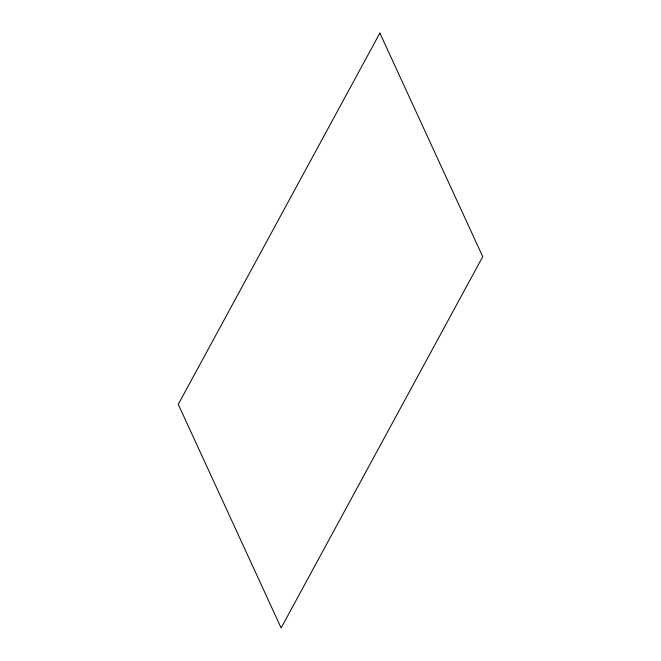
<?xml version="1.0" encoding="UTF-8"?>
<svg xmlns="http://www.w3.org/2000/svg" width="661" height="661" viewBox="0 0 661 661"><rect width="100%" height="100%" fill="white"/><g stroke="black" fill="none" stroke-linecap="round" stroke-linejoin="round"><path stroke-width="0.99" d="M379.877 33.05L178.272 404.35L281.123 627.95L482.728 256.65L379.877 33.05"/></g></svg>
